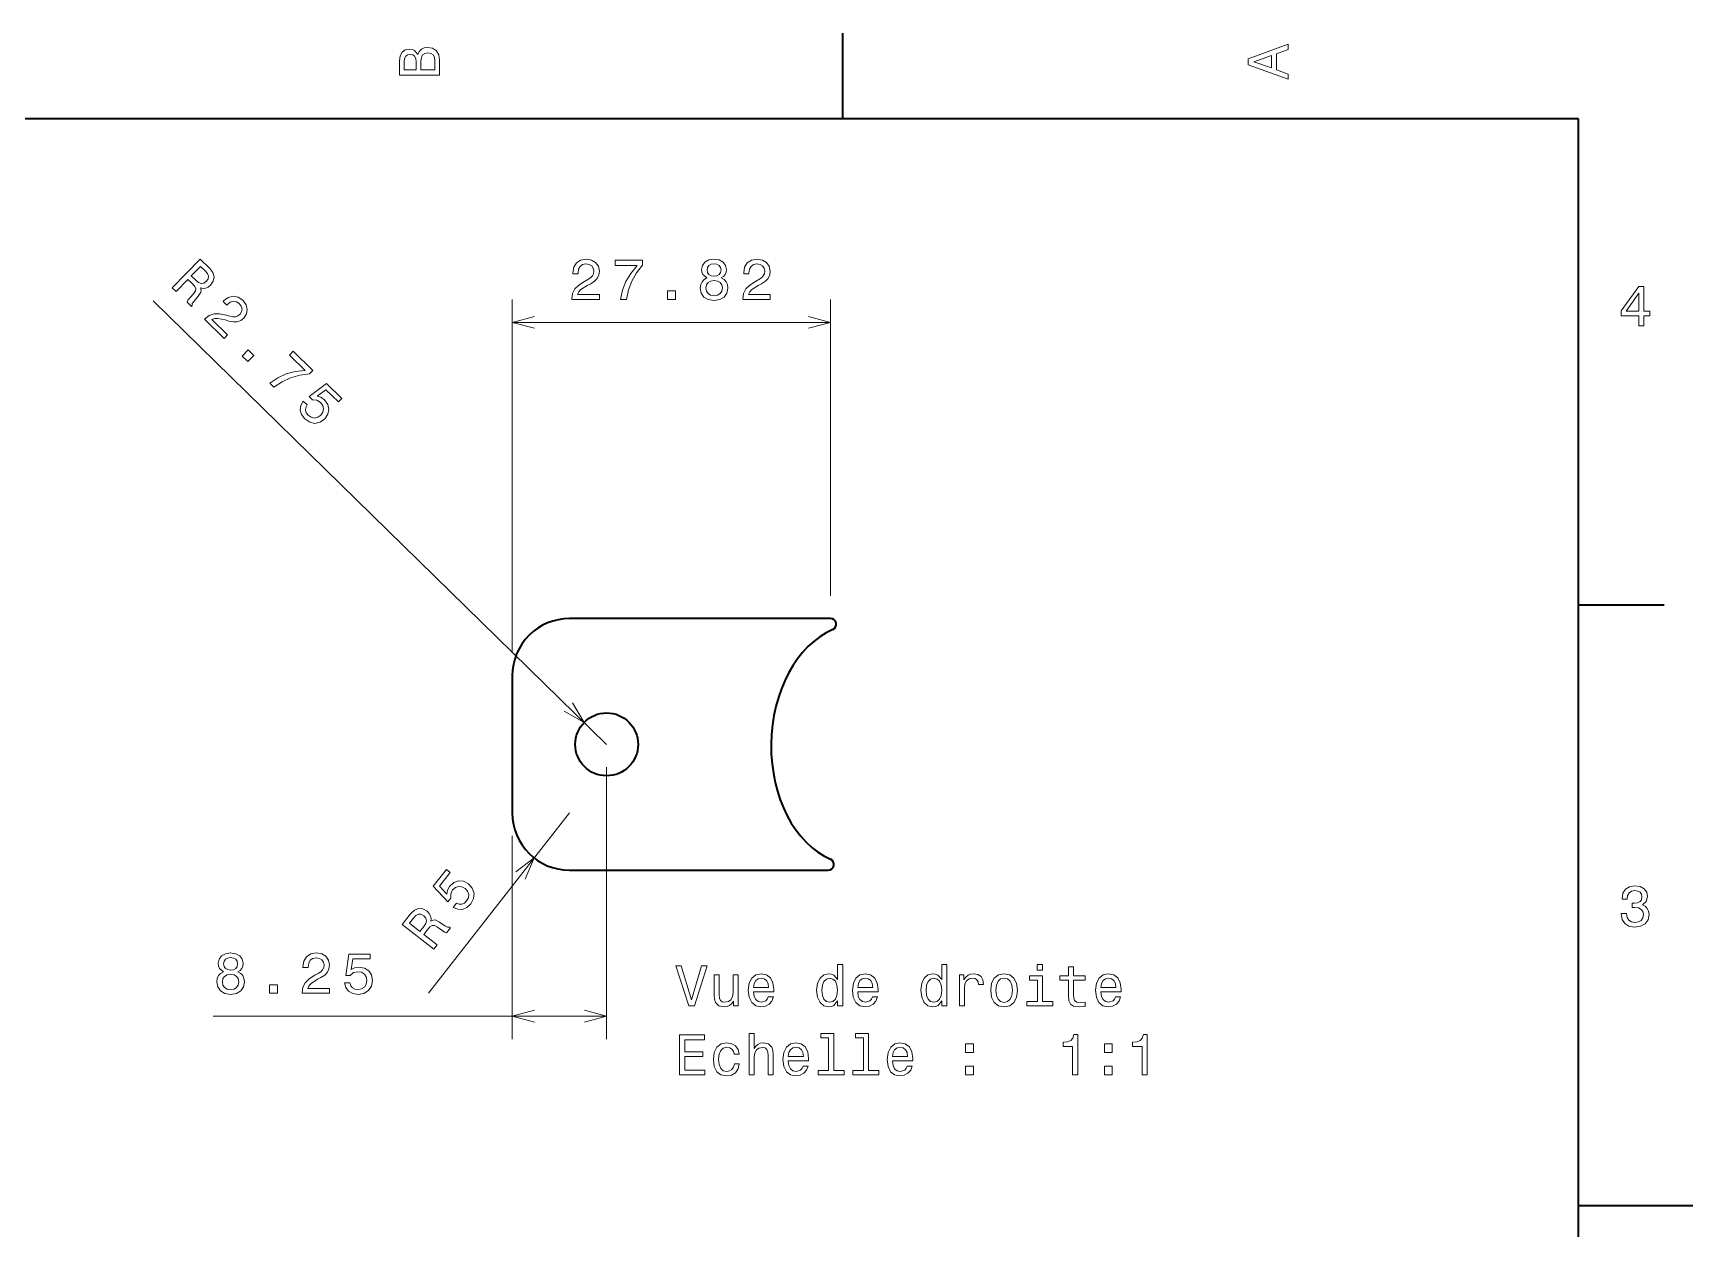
# Model space of a CAD drawing. Extents: x 0 to 297, y 0 to 210.
# Drawn here: x 151.9 to 297, y 103 to 207.5 of the extents above; entities that cross this region are included whole.
import ezdxf

# ---------------------------------------------------------------- set-up
doc = ezdxf.new("R2010")
doc.units = 0

msp = doc.modelspace()

# ---------------------------------------------------------------- linework, layer by layer
at = {"color": 7, "lineweight": 35, "ltscale": 0.1875}
for p, q in [((222.699997, 200), (222.699997, 207.5)), ((287, 157.5), (294.5, 157.5))]:
    msp.add_line(p, q, dxfattribs=at)
at = {"color": 7, "lineweight": 35}
for p, q in [((287, 200), (10, 200)), ((287, 10), (287, 200)), ((221.608536, 156.31192), (198.791885, 156.31192)), ((198.791885, 134.31192), (221.411697, 134.31192))]:
    msp.add_line(p, q, dxfattribs=at)
at = {"color": 7, "lineweight": 13}
for p, q in [((202.041885, 145.31192), (162.383041, 184.085785)), ((193.791885, 153.31192), (193.791885, 184.21344)), ((221.608536, 158.31192), (221.608536, 184.21344)), ((193.791885, 182.21344), (221.608536, 182.21344)), ((202.041885, 143.31192), (202.041885, 119.543297)), ((167.650314, 121.543297), (202.041885, 121.543297))]:
    msp.add_line(p, q, dxfattribs=at)
at = {"color": 7, "lineweight": 35, "ltscale": 0.3}
msp.add_line((193.791885, 151.31192), (193.791885, 139.31192), dxfattribs=at)
at = {"color": 7, "lineweight": 13, "ltscale": 0.5}
msp.add_line((198.791885, 139.31192), (186.458176, 123.567734), dxfattribs=at)
at = {"color": 7, "lineweight": 13, "ltscale": 0.444216}
msp.add_line((193.791885, 137.31192), (193.791885, 119.543297), dxfattribs=at)
at = {"color": 7, "lineweight": 35, "ltscale": 0.25}
msp.add_line((287, 105), (297, 105), dxfattribs=at)
at = {"color": 7, "lineweight": 13}
for points in [[(185.542007, 205.630417), (185.249496, 205.983429), (185.052811, 206.074219), (184.81073, 206.104477), (184.432495, 206.03891), (184.160156, 205.842224), (183.993729, 205.524506), (183.933212, 205.080704), (183.933212, 203.835022), (187.433212, 203.835022), (187.433212, 205.151306), (187.36261, 205.620331), (187.155838, 205.968307), (186.828018, 206.185165), (186.384216, 206.260818), (186.08667, 206.215424), (185.839554, 206.094391), (185.65799, 205.897705)], [(261.633209, 203.466858), (261.633209, 203.930847), (260.604401, 204.298996), (260.604401, 205.695969), (261.633209, 206.064133), (261.633209, 206.538193), (258.128174, 205.257217), (258.128174, 204.742798)], [(185.385666, 204.984879), (185.385666, 204.298996), (184.351807, 204.298996), (184.351807, 205.025223), (184.382065, 205.297562), (184.472839, 205.489197), (184.629181, 205.605194), (184.86116, 205.645538), (185.093155, 205.600143), (185.254532, 205.479111), (185.355408, 205.272339)], [(187.014618, 205.095825), (187.014618, 204.298996), (185.809296, 204.298996), (185.809296, 205.050446), (185.844589, 205.368164), (185.9505, 205.595108), (186.132065, 205.731277), (186.394302, 205.776657), (186.671692, 205.731277), (186.863327, 205.605194), (186.979324, 205.393372)], [(260.17572, 204.460388), (258.632477, 205), (260.17572, 205.539627)], [(164.0625, 185.24086), (164.397858, 184.912979), (165.430878, 185.969574), (165.773453, 185.634628), (166.015305, 185.377014), (166.124619, 185.171402), (166.094818, 184.967789), (165.922867, 184.719772), (165.623596, 184.377594), (165.43721, 184.143677), (165.357086, 183.975159), (165.735733, 183.604965), (165.802719, 183.673477), (165.818497, 183.855545), (165.972977, 184.071259), (166.342606, 184.499832), (166.573929, 184.85907), (166.582657, 185.03392), (166.519821, 185.229355), (166.752213, 185.178482), (166.976578, 185.205978), (167.196625, 185.301193), (167.405106, 185.471161), (167.650787, 185.823425), (167.728653, 186.19165), (167.624619, 186.561371), (167.345901, 186.925552), (166.509293, 187.7435)], [(198.99762, 184.21344), (201.403244, 184.21344), (201.403244, 184.647156), (199.501953, 184.647156), (199.607849, 184.884201), (199.789413, 185.080887), (200.349213, 185.43895), (200.646759, 185.59024), (200.979614, 185.807098), (201.216644, 186.059265), (201.352814, 186.356812), (201.403244, 186.694717), (201.317505, 187.118347), (201.080475, 187.451202), (200.717361, 187.66301), (200.248337, 187.738663), (199.764191, 187.652924), (199.396042, 187.415894), (199.159012, 187.037659), (199.078308, 186.538376), (199.078308, 186.467773), (199.537247, 186.467773), (199.537247, 186.508118), (199.582642, 186.851059), (199.718811, 187.10321), (199.935669, 187.264603), (200.223129, 187.320068), (200.51564, 187.269638), (200.732498, 187.143555), (200.873703, 186.946869), (200.924133, 186.699768), (200.88884, 186.467773), (200.793015, 186.271088), (200.631622, 186.099609), (200.409729, 185.948318), (200.112183, 185.786926), (199.617935, 185.474258), (199.269958, 185.141403), (199.063187, 184.737946), (198.99762, 184.228577)], [(203.263184, 184.21344), (203.772552, 184.21344), (203.93898, 185.045578), (204.231491, 185.822235), (204.645035, 186.543427), (205.184662, 187.219208), (205.184662, 187.637802), (202.784073, 187.637802), (202.784073, 187.178864), (204.7005, 187.178864), (204.145752, 186.498032), (203.727158, 185.786926), (203.434662, 185.030457)], [(210.810883, 186.099609), (210.55368, 185.958405), (210.377167, 185.761719), (210.266205, 185.514603), (210.230911, 185.217041), (210.3116, 184.768204), (210.543594, 184.420227), (210.921829, 184.198318), (211.436234, 184.112579), (211.945602, 184.198318), (212.323853, 184.420227), (212.555832, 184.768204), (212.641571, 185.217041), (212.601227, 185.514603), (212.495316, 185.761719), (212.313766, 185.958405), (212.0616, 186.099609), (212.263336, 186.220657), (212.404541, 186.387085), (212.49028, 186.588806), (212.520538, 186.835922), (212.439835, 187.194), (212.228027, 187.481461), (211.885086, 187.66806), (211.436234, 187.738663), (210.982346, 187.66806), (210.639404, 187.481461), (210.422546, 187.194), (210.346909, 186.835922), (210.372116, 186.588806), (210.457855, 186.387085)], [(210.826004, 186.795578), (210.866348, 187.017487), (210.987396, 187.18895), (211.179031, 187.294861), (211.436234, 187.335205), (211.6884, 187.294861), (211.880051, 187.18895), (212.001083, 187.017487), (212.046463, 186.795578), (212.001083, 186.568634), (211.880051, 186.39212), (211.6884, 186.276123), (211.436234, 186.240829), (211.179031, 186.281174), (210.987396, 186.39212), (210.866348, 186.568634)], [(213.941711, 184.21344), (216.347336, 184.21344), (216.347336, 184.647156), (214.446045, 184.647156), (214.551941, 184.884201), (214.733505, 185.080887), (215.293304, 185.43895), (215.590851, 185.59024), (215.923706, 185.807098), (216.160736, 186.059265), (216.296906, 186.356812), (216.347336, 186.694717), (216.261597, 187.118347), (216.024567, 187.451202), (215.661453, 187.66301), (215.192429, 187.738663), (214.708282, 187.652924), (214.340134, 187.415894), (214.103104, 187.037659), (214.0224, 186.538376), (214.0224, 186.467773), (214.481339, 186.467773), (214.481339, 186.508118), (214.526733, 186.851059), (214.662903, 187.10321), (214.879761, 187.264603), (215.167221, 187.320068), (215.459732, 187.269638), (215.67659, 187.143555), (215.817795, 186.946869), (215.868225, 186.699768), (215.832932, 186.467773), (215.737106, 186.271088), (215.575714, 186.099609), (215.353821, 185.948318), (215.056274, 185.786926), (214.562027, 185.474258), (214.21405, 185.141403), (214.007278, 184.737946), (213.941711, 184.228577)], [(166.952469, 186.710693), (167.151291, 186.473999), (167.239365, 186.253876), (167.213333, 186.032471), (167.05188, 185.802414), (166.811325, 185.62851), (166.590561, 185.597488), (166.361221, 185.694763), (166.116409, 185.898849), (165.73056, 186.276093), (166.544983, 187.1091)], [(210.715057, 185.227142), (210.760452, 185.494431), (210.906708, 185.696152), (211.133652, 185.827286), (211.436234, 185.872665), (211.733795, 185.827286), (211.960739, 185.696152), (212.106995, 185.494431), (212.157425, 185.227142), (212.106995, 184.939667), (211.960739, 184.722809), (211.733795, 184.581604), (211.436234, 184.536209), (211.133652, 184.581604), (210.906708, 184.722809), (210.760452, 184.939667)], [(166.872681, 182.493378), (168.592789, 180.811646), (168.895996, 181.121765), (167.536499, 182.450928), (167.777924, 182.546387), (168.045242, 182.560104), (168.695847, 182.424789), (169.014374, 182.324951), (169.403976, 182.24733), (169.749756, 182.261932), (170.05513, 182.379501), (170.327408, 182.585846), (170.562256, 182.9487), (170.625458, 183.352417), (170.513901, 183.757721), (170.231415, 184.139679), (169.825287, 184.41684), (169.396347, 184.50473), (168.962433, 184.399979), (168.555695, 184.09938), (168.506332, 184.048889), (168.834488, 183.728058), (168.862701, 183.756912), (169.134888, 183.970398), (169.408539, 184.055511), (169.676422, 184.019302), (169.920761, 183.858002), (170.09465, 183.617462), (170.161575, 183.375702), (170.125046, 183.136353), (169.988358, 182.924393), (169.800934, 182.783188), (169.59491, 182.709534), (169.35965, 182.699753), (169.095215, 182.746704), (168.769623, 182.83931), (168.197632, 182.961243), (167.716125, 182.966522), (167.286224, 182.822571), (166.883255, 182.504196)], [(207.352234, 184.21344), (208.048203, 184.21344), (208.048203, 184.96489), (207.352234, 184.96489)], [(292.277374, 181.916794), (292.731262, 181.916794), (292.731262, 182.784225), (293.23056, 182.784225), (293.23056, 183.187683), (292.731262, 183.187683), (292.731262, 185.341141), (292.272339, 185.341141), (290.739197, 183.228027), (290.739197, 182.784225), (292.277374, 182.784225)], [(291.162842, 183.187683), (292.277374, 184.756134), (292.277374, 183.187683)], [(170.175156, 179.264587), (170.672791, 178.778061), (171.198105, 179.315369), (170.70047, 179.80191)], [(172.594116, 176.899597), (172.958344, 176.543503), (173.659073, 177.022171), (174.411179, 177.373016), (175.211044, 177.599594), (176.069336, 177.705566), (176.361954, 178.004883), (174.645447, 179.683075), (174.324615, 179.354919), (175.694946, 178.015182), (174.822311, 177.916168), (174.025879, 177.700348), (173.287888, 177.363922)], [(175.510605, 175.324799), (175.300827, 174.951538), (175.251892, 174.547989), (175.370499, 174.149902), (175.649384, 173.771454), (176.077057, 173.48027), (176.534698, 173.378448), (176.990005, 173.483429), (177.411087, 173.777069), (177.677658, 174.172363), (177.761948, 174.604843), (177.657196, 175.038757), (177.36734, 175.442047), (177.054565, 175.663193), (176.729065, 175.748688), (177.489334, 176.32431), (178.585587, 175.252502), (178.874695, 175.548218), (177.536819, 176.856232), (176.041061, 175.723083), (176.329544, 175.44104), (176.704407, 175.406036), (177.031189, 175.206451), (177.223206, 174.941132), (177.287079, 174.652985), (177.226105, 174.366989), (177.043671, 174.101013), (176.781876, 173.912613), (176.493729, 173.84874), (176.207733, 173.909698), (175.941772, 174.092163), (175.77533, 174.30426), (175.708557, 174.531738), (175.72731, 174.767334), (175.845963, 174.996918)], [(188.624573, 131.056549), (189.018555, 130.88887), (189.425034, 130.884369), (189.807755, 131.045807), (190.153442, 131.364395), (190.396088, 131.82135), (190.44725, 132.287384), (190.293091, 132.728485), (189.955185, 133.114929), (189.533096, 133.33667), (189.093994, 133.373138), (188.674133, 133.221558), (188.304977, 132.889328), (188.119354, 132.55426), (188.069977, 132.221359), (187.414658, 132.914108), (188.360123, 134.121002), (188.034576, 134.376038), (186.880737, 132.903137), (188.17067, 131.540268), (188.419479, 131.85788), (188.413269, 132.234314), (188.575928, 132.580963), (188.818634, 132.800842), (189.098083, 132.895859), (189.389023, 132.866547), (189.673355, 132.714264), (189.889252, 132.47467), (189.984268, 132.195221), (189.954941, 131.904282), (189.802673, 131.619965), (189.610046, 131.431305), (189.391235, 131.340073), (189.154999, 131.332932), (188.913818, 131.425781)], [(290.729126, 130.51622), (290.729126, 130.480911), (290.809814, 129.996765), (291.046844, 129.633652), (291.420044, 129.401657), (291.914276, 129.315933), (292.438782, 129.401657), (292.832153, 129.623566), (293.08429, 129.976593), (293.175079, 130.430481), (293.134735, 130.728027), (293.023773, 130.970108), (292.842224, 131.156708), (292.600159, 131.292877), (292.927948, 131.565216), (293.043945, 131.998932), (292.968292, 132.392303), (292.751434, 132.68985), (292.398407, 132.87645), (291.914276, 132.942017), (291.460388, 132.861313), (291.112396, 132.63942), (290.885468, 132.286392), (290.809814, 131.817368), (290.809814, 131.782074), (291.258636, 131.782074), (291.299011, 132.104828), (291.430115, 132.336823), (291.641937, 132.478027), (291.939484, 132.528473), (292.201721, 132.488113), (292.393372, 132.382217), (292.509369, 132.210739), (292.554749, 131.97876), (292.509369, 131.731628), (292.388336, 131.565216), (292.176514, 131.46434), (291.889069, 131.434082), (291.692383, 131.439133), (291.692383, 131.04071), (291.939484, 131.050797), (292.257202, 131.005417), (292.494232, 130.884369), (292.635468, 130.687683), (292.685883, 130.430481), (292.630402, 130.13797), (292.484161, 129.921112), (292.252167, 129.784943), (291.944519, 129.739563), (291.626801, 129.789993), (291.394806, 129.941284), (291.248566, 130.183365), (291.193085, 130.51622)], [(186.931961, 127.415688), (187.221207, 127.784904), (186.057968, 128.696167), (186.353424, 129.073303), (186.583038, 129.341888), (186.775467, 129.473022), (186.981125, 129.465683), (187.24646, 129.321884), (187.619308, 129.061829), (187.872208, 128.902161), (188.048477, 128.840942), (188.375046, 129.257797), (188.299606, 129.316895), (188.116913, 129.312653), (187.88559, 129.442627), (187.419174, 129.763168), (187.036789, 129.953812), (186.86203, 129.943359), (186.674637, 129.859528), (186.699783, 130.096085), (186.647919, 130.316101), (186.529221, 130.524414), (186.337463, 130.713058), (185.960434, 130.918732), (185.585922, 130.955856), (185.229782, 130.812012), (184.89827, 130.495148), (184.176727, 129.574081)], [(185.154861, 130.127563), (185.368393, 130.351074), (185.57756, 130.462708), (185.800491, 130.461029), (186.046829, 130.325714), (186.246002, 130.105621), (186.30098, 129.889587), (186.22937, 129.65097), (186.053299, 129.385315), (185.720505, 128.96051), (184.803421, 129.67894)], [(168.542984, 125.429466), (168.285782, 125.288254), (168.109268, 125.091568), (167.998306, 124.844452), (167.963013, 124.546898), (168.043701, 124.098053), (168.275696, 123.750069), (168.653931, 123.528168), (169.168335, 123.442429), (169.677704, 123.528168), (170.055954, 123.750069), (170.287933, 124.098053), (170.373672, 124.546898), (170.333328, 124.844452), (170.227417, 125.091568), (170.045868, 125.288254), (169.793701, 125.429466), (169.995438, 125.550499), (170.136642, 125.716927), (170.222382, 125.918655), (170.25264, 126.165771), (170.171936, 126.523842), (169.960129, 126.81131), (169.617188, 126.99791), (169.168335, 127.068512), (168.714447, 126.99791), (168.371506, 126.81131), (168.154648, 126.523842), (168.07901, 126.165771), (168.104218, 125.918655), (168.189957, 125.716927)], [(168.558105, 126.125427), (168.59845, 126.347328), (168.719498, 126.518799), (168.911133, 126.62471), (169.168335, 126.665054), (169.420502, 126.62471), (169.612152, 126.518799), (169.733185, 126.347328), (169.778564, 126.125427), (169.733185, 125.898483), (169.612152, 125.72197), (169.420502, 125.60598), (169.168335, 125.570671), (168.911133, 125.611023), (168.719498, 125.72197), (168.59845, 125.898483)], [(175.409836, 123.543297), (177.81546, 123.543297), (177.81546, 123.977013), (175.914169, 123.977013), (176.020065, 124.214043), (176.20163, 124.410728), (176.761429, 124.768799), (177.058975, 124.920097), (177.39183, 125.136955), (177.62886, 125.389114), (177.76503, 125.686668), (177.81546, 126.024567), (177.729721, 126.448196), (177.492691, 126.781052), (177.129578, 126.992867), (176.660553, 127.068512), (176.176407, 126.98278), (175.808258, 126.745743), (175.571228, 126.367508), (175.490524, 125.868225), (175.490524, 125.797623), (175.949463, 125.797623), (175.949463, 125.837967), (175.994858, 126.180908), (176.131027, 126.433067), (176.347885, 126.594452), (176.635345, 126.649925), (176.927856, 126.599495), (177.144714, 126.473412), (177.285919, 126.276726), (177.336349, 126.02961), (177.301056, 125.797623), (177.205231, 125.600937), (177.043839, 125.429466), (176.821945, 125.278168), (176.524399, 125.116783), (176.030151, 124.8041), (175.682175, 124.471252), (175.475403, 124.067795), (175.409836, 123.558426)], [(179.125687, 124.456123), (179.236633, 124.04258), (179.483765, 123.71981), (179.846878, 123.518082), (180.310852, 123.442429), (180.820221, 123.533211), (181.218628, 123.780327), (181.470795, 124.173698), (181.566605, 124.678024), (181.480881, 125.147041), (181.2388, 125.515198), (180.860565, 125.752228), (180.371368, 125.837967), (179.993118, 125.777443), (179.700623, 125.611023), (179.841827, 126.5541), (181.374969, 126.5541), (181.374969, 126.967651), (179.503937, 126.967651), (179.226547, 125.11174), (179.630005, 125.11174), (179.922516, 125.34877), (180.295715, 125.434509), (180.618484, 125.379028), (180.865601, 125.217651), (181.021942, 124.970528), (181.077423, 124.652809), (181.021942, 124.335083), (180.860565, 124.087967), (180.613449, 123.931625), (180.295715, 123.876152), (180.028427, 123.911453), (179.821655, 124.027443), (179.670364, 124.209), (179.594711, 124.456123)], [(168.447159, 124.556984), (168.492554, 124.82428), (168.638809, 125.026009), (168.865753, 125.157127), (169.168335, 125.202522), (169.465897, 125.157127), (169.692841, 125.026009), (169.839096, 124.82428), (169.889526, 124.556984), (169.839096, 124.269524), (169.692841, 124.052666), (169.465897, 123.911453), (169.168335, 123.866066), (168.865753, 123.911453), (168.638809, 124.052666), (168.492554, 124.269524)], [(210.345749, 125.960342), (209.468216, 122.979797), (208.565491, 125.960342), (208.08638, 125.960342), (209.216064, 122.455299), (209.720383, 122.455299), (210.824844, 125.960342)], [(213.548187, 125.163513), (213.104385, 125.163513), (213.104385, 123.600113), (213.053955, 123.237), (212.9077, 122.974754), (212.680756, 122.81337), (212.383209, 122.762939), (212.146179, 122.803284), (211.994873, 122.924316), (211.909149, 123.131088), (211.888977, 123.423599), (211.888977, 125.163513), (211.44516, 125.163513), (211.44516, 123.383255), (211.460297, 123.025185), (211.556122, 122.727631), (211.848633, 122.455299), (212.317642, 122.359482), (212.569809, 122.394783), (212.786667, 122.485558), (212.973267, 122.641899), (213.124557, 122.868843), (213.124557, 122.455299), (213.548187, 122.455299)], [(214.884644, 123.680801), (216.659866, 123.680801), (216.664902, 123.887573), (216.584213, 124.467545), (216.36232, 124.901268), (216.009293, 125.163513), (215.540268, 125.259331), (215.081329, 125.15847), (214.728302, 124.876045), (214.501358, 124.417114), (214.42067, 123.811928), (214.496323, 123.191612), (214.723267, 122.737717), (215.071243, 122.455299), (215.525146, 122.359482), (215.918518, 122.425041), (216.241272, 122.596512), (216.478302, 122.868843), (216.614471, 123.231956), (216.17572, 123.231956), (216.08493, 123.030228), (215.953812, 122.878929), (215.580612, 122.757896), (215.293152, 122.81337), (215.076294, 122.989883), (214.935074, 123.277344), (214.884644, 123.665672)], [(214.884644, 124.054001), (214.940125, 124.401985), (215.076294, 124.659187), (215.283066, 124.815529), (215.555405, 124.871002), (215.822693, 124.815529), (216.029465, 124.659187), (216.155548, 124.401985), (216.200928, 124.054001)], [(222.232635, 122.873886), (222.232635, 122.455299), (222.676437, 122.455299), (222.676437, 126.07634), (222.237671, 126.07634), (222.237671, 124.749969), (221.89978, 125.133255), (221.693008, 125.22403), (221.455978, 125.259331), (221.027298, 125.15847), (220.694443, 124.876045), (220.477585, 124.422157), (220.401947, 123.811928), (220.477585, 123.201698), (220.694443, 122.74276), (221.027298, 122.455299), (221.455978, 122.359482), (221.693008, 122.394783), (221.904816, 122.485558)], [(221.531616, 124.860916), (221.824127, 124.790314), (222.046036, 124.593628), (222.177155, 124.265816), (222.227585, 123.811928), (222.177155, 123.352997), (222.046036, 123.025185), (221.824127, 122.823456), (221.531616, 122.757896), (221.254242, 122.823456), (221.042435, 123.025185), (220.901215, 123.35804), (220.855835, 123.811928), (220.901215, 124.260773), (221.042435, 124.588585), (221.254242, 124.790314)], [(223.992722, 123.680801), (225.767929, 123.680801), (225.77298, 123.887573), (225.692291, 124.467545), (225.470383, 124.901268), (225.117355, 125.163513), (224.648346, 125.259331), (224.189407, 125.15847), (223.83638, 124.876045), (223.609436, 124.417114), (223.528748, 123.811928), (223.604385, 123.191612), (223.831329, 122.737717), (224.179321, 122.455299), (224.633209, 122.359482), (225.026581, 122.425041), (225.34935, 122.596512), (225.58638, 122.868843), (225.722549, 123.231956), (225.283783, 123.231956), (225.193008, 123.030228), (225.06189, 122.878929), (224.68869, 122.757896), (224.401215, 122.81337), (224.184357, 122.989883), (224.043152, 123.277344), (223.992722, 123.665672)], [(223.992722, 124.054001), (224.048187, 124.401985), (224.184357, 124.659187), (224.391129, 124.815529), (224.663467, 124.871002), (224.930756, 124.815529), (225.137527, 124.659187), (225.263611, 124.401985), (225.309006, 124.054001)], [(231.340698, 122.873886), (231.340698, 122.455299), (231.7845, 122.455299), (231.7845, 126.07634), (231.345749, 126.07634), (231.345749, 124.749969), (231.007843, 125.133255), (230.801071, 125.22403), (230.564041, 125.259331), (230.135376, 125.15847), (229.802521, 124.876045), (229.585663, 124.422157), (229.51001, 123.811928), (229.585663, 123.201698), (229.802521, 122.74276), (230.135376, 122.455299), (230.564041, 122.359482), (230.801071, 122.394783), (231.012894, 122.485558)], [(230.639694, 124.860916), (230.932205, 124.790314), (231.154099, 124.593628), (231.285233, 124.265816), (231.335663, 123.811928), (231.285233, 123.352997), (231.154099, 123.025185), (230.932205, 122.823456), (230.639694, 122.757896), (230.36232, 122.823456), (230.150497, 123.025185), (230.009293, 123.35804), (229.963898, 123.811928), (230.009293, 124.260773), (230.150497, 124.588585), (230.36232, 124.790314)], [(232.878891, 122.455299), (233.322693, 122.455299), (233.322693, 124.003571), (233.368073, 124.37677), (233.504242, 124.644058), (233.726151, 124.805443), (234.023697, 124.860916), (234.245605, 124.825615), (234.412033, 124.724754), (234.512894, 124.553284), (234.548187, 124.321297), (234.99704, 124.321297), (234.936523, 124.729797), (234.770096, 125.022301), (234.492722, 125.198814), (234.114471, 125.259331), (233.857269, 125.218987), (233.635376, 125.118126), (233.43869, 124.946655), (233.282349, 124.714668), (233.282349, 125.163513), (232.878891, 125.163513)], [(235.617355, 123.806885), (235.698044, 123.191612), (235.930038, 122.737717), (236.298187, 122.455299), (236.792435, 122.359482), (237.281616, 122.455299), (237.64978, 122.732674), (237.881775, 123.186569), (237.967499, 123.806885), (237.881775, 124.422157), (237.64978, 124.881088), (237.281616, 125.15847), (236.792435, 125.259331), (236.298187, 125.15847), (235.930038, 124.876045), (235.698044, 124.422157)], [(236.071243, 123.811928), (236.116638, 124.265816), (236.257843, 124.593628), (236.484787, 124.795357), (236.792435, 124.865959), (237.095016, 124.795357), (237.32196, 124.598671), (237.463181, 124.265816), (237.513611, 123.811928), (237.463181, 123.352997), (237.32196, 123.020142), (237.095016, 122.818413), (236.792435, 122.752853), (236.484787, 122.818413), (236.257843, 123.020142), (236.116638, 123.352997)], [(240.141129, 122.828499), (240.141129, 125.072731), (239.001358, 125.072731), (239.001358, 124.694496), (239.697327, 124.694496), (239.697327, 122.828499), (238.789551, 122.828499), (238.789551, 122.455299), (241.05899, 122.455299), (241.05899, 122.828499)], [(240.156265, 126.07634), (239.687241, 126.07634), (239.687241, 125.572014), (240.156265, 125.572014)], [(242.415619, 124.694496), (242.415619, 123.337868), (242.445892, 122.899101), (242.587097, 122.596512), (242.869522, 122.419998), (243.348633, 122.359482), (243.873123, 122.384697), (243.873123, 122.767982), (243.489838, 122.737717), (243.141846, 122.778069), (242.955261, 122.904144), (242.874557, 123.115959), (242.859436, 123.413513), (242.859436, 124.694496), (243.873123, 124.694496), (243.873123, 125.072731), (242.859436, 125.072731), (242.859436, 125.864525), (242.415619, 125.864525), (242.415619, 125.072731), (241.649048, 125.072731), (241.649048, 124.694496)], [(245.244873, 123.680801), (247.020096, 123.680801), (247.025131, 123.887573), (246.944443, 124.467545), (246.722534, 124.901268), (246.369507, 125.163513), (245.900497, 125.259331), (245.441559, 125.15847), (245.088531, 124.876045), (244.861588, 124.417114), (244.780899, 123.811928), (244.856552, 123.191612), (245.083496, 122.737717), (245.431473, 122.455299), (245.885361, 122.359482), (246.278748, 122.425041), (246.601501, 122.596512), (246.838531, 122.868843), (246.974701, 123.231956), (246.53595, 123.231956), (246.44516, 123.030228), (246.314041, 122.878929), (245.940842, 122.757896), (245.653381, 122.81337), (245.436523, 122.989883), (245.295303, 123.277344), (245.244873, 123.665672)], [(245.244873, 124.054001), (245.300354, 124.401985), (245.436523, 124.659187), (245.643295, 124.815529), (245.915619, 124.871002), (246.182922, 124.815529), (246.389694, 124.659187), (246.515778, 124.401985), (246.561157, 124.054001)], [(172.556381, 123.543297), (173.25235, 123.543297), (173.25235, 124.294739), (172.556381, 124.294739)], [(208.409149, 116.40847), (210.628159, 116.40847), (210.628159, 116.8321), (208.873123, 116.8321), (208.873123, 118.017258), (210.436523, 118.017258), (210.436523, 118.435844), (208.873123, 118.435844), (208.873123, 119.48484), (210.587814, 119.48484), (210.587814, 119.90847), (208.409149, 119.90847)], [(213.185074, 118.218987), (213.62384, 118.218987), (213.533066, 118.622444), (213.316208, 118.94017), (212.978302, 119.136856), (212.539551, 119.212502), (212.055405, 119.111641), (211.687241, 118.829216), (211.455261, 118.370285), (211.374557, 117.755013), (211.450211, 117.144783), (211.677155, 116.690887), (212.035217, 116.40847), (212.524414, 116.312653), (212.95813, 116.388298), (213.296036, 116.600113), (213.528015, 116.932968), (213.628891, 117.37677), (213.205261, 117.37677), (213.129608, 117.094353), (212.988388, 116.88253), (212.786667, 116.751411), (212.539551, 116.711067), (212.231918, 116.776627), (212.01001, 116.978355), (211.87384, 117.306168), (211.828445, 117.770142), (211.87384, 118.22403), (212.015045, 118.551842), (212.242004, 118.753571), (212.539551, 118.824173), (212.801788, 118.778786), (212.998474, 118.662796), (213.129608, 118.471153)], [(214.496323, 116.40847), (214.940125, 116.40847), (214.940125, 117.97187), (214.985519, 118.329941), (215.13176, 118.592186), (215.358719, 118.753571), (215.661301, 118.814087), (215.903381, 118.763657), (216.054672, 118.627487), (216.130325, 118.400543), (216.155548, 118.097954), (216.155548, 116.40847), (216.59935, 116.40847), (216.59935, 118.188728), (216.579178, 118.546799), (216.488388, 118.844353), (216.190842, 119.116684), (215.726868, 119.212502), (215.474701, 119.1772), (215.257843, 119.081383), (215.076294, 118.930084), (214.940125, 118.723312), (214.940125, 120.02951), (214.496323, 120.02951)], [(217.92067, 117.633972), (219.695892, 117.633972), (219.700928, 117.840744), (219.620239, 118.420715), (219.398331, 118.854439), (219.045319, 119.116684), (218.576294, 119.212502), (218.117355, 119.111641), (217.764328, 118.829216), (217.537384, 118.370285), (217.456696, 117.765099), (217.532349, 117.144783), (217.759293, 116.690887), (218.107269, 116.40847), (218.561157, 116.312653), (218.954529, 116.378212), (219.277298, 116.549683), (219.514328, 116.822014), (219.650497, 117.185127), (219.211731, 117.185127), (219.120956, 116.983398), (218.989838, 116.8321), (218.616638, 116.711067), (218.329178, 116.766541), (218.11232, 116.943054), (217.9711, 117.230515), (217.92067, 117.618843)], [(221.450928, 119.656311), (221.450928, 116.78167), (220.538101, 116.78167), (220.538101, 116.40847), (222.802521, 116.40847), (222.802521, 116.78167), (221.89473, 116.78167), (221.89473, 120.02951), (220.754959, 120.02951), (220.754959, 119.656311)], [(224.486954, 119.656311), (224.486954, 116.78167), (223.574127, 116.78167), (223.574127, 116.40847), (225.838531, 116.40847), (225.838531, 116.78167), (224.930756, 116.78167), (224.930756, 120.02951), (223.790985, 120.02951), (223.790985, 119.656311)], [(227.028748, 117.633972), (228.803955, 117.633972), (228.809006, 117.840744), (228.728302, 118.420715), (228.506409, 118.854439), (228.153381, 119.116684), (227.684357, 119.212502), (227.225433, 119.111641), (226.872406, 118.829216), (226.645462, 118.370285), (226.564758, 117.765099), (226.640411, 117.144783), (226.867355, 116.690887), (227.215347, 116.40847), (227.669235, 116.312653), (228.062607, 116.378212), (228.385376, 116.549683), (228.622406, 116.822014), (228.758575, 117.185127), (228.319809, 117.185127), (228.229034, 116.983398), (228.0979, 116.8321), (227.724701, 116.711067), (227.437241, 116.766541), (227.220383, 116.943054), (227.079178, 117.230515), (227.028748, 117.618843)], [(233.408417, 118.365242), (234.104385, 118.365242), (234.104385, 119.116684), (233.408417, 119.116684)], [(242.773697, 116.40847), (243.232635, 116.40847), (243.232635, 119.933685), (242.889694, 119.933685), (242.79892, 119.626053), (242.617355, 119.419281), (242.339981, 119.298241), (241.956696, 119.257896), (241.956696, 118.899826), (242.773697, 118.899826)], [(245.552521, 118.365242), (246.248474, 118.365242), (246.248474, 119.116684), (245.552521, 119.116684)], [(248.845734, 116.40847), (249.304672, 116.40847), (249.304672, 119.933685), (248.961731, 119.933685), (248.870956, 119.626053), (248.689392, 119.419281), (248.412018, 119.298241), (248.028732, 119.257896), (248.028732, 118.899826), (248.845734, 118.899826)], [(217.92067, 118.007172), (217.976151, 118.355156), (218.11232, 118.612358), (218.319092, 118.7687), (218.591415, 118.824173), (218.858719, 118.7687), (219.065491, 118.612358), (219.191559, 118.355156), (219.236954, 118.007172)], [(227.028748, 118.007172), (227.084213, 118.355156), (227.220383, 118.612358), (227.427155, 118.7687), (227.699493, 118.824173), (227.966782, 118.7687), (228.173553, 118.612358), (228.299637, 118.355156), (228.345032, 118.007172)], [(233.408417, 116.40847), (234.104385, 116.40847), (234.104385, 117.159912), (233.408417, 117.159912)], [(245.552521, 116.40847), (246.248474, 116.40847), (246.248474, 117.159912), (245.552521, 117.159912)]]:
    msp.add_lwpolyline(points, close=True, dxfattribs=at)
for points in [[(195.72374, 182.731079), (193.791885, 182.21344), (195.72374, 181.695801)], [(219.676682, 181.695801), (221.608536, 182.21344), (219.676682, 182.731079)], [(198.332306, 148.214798), (200.075531, 147.234406), (199.056046, 148.955063)], [(194.924606, 133.535889), (195.708466, 135.375885), (194.109619, 134.174316)], [(195.72374, 122.060936), (193.791885, 121.543297), (195.72374, 121.025658)], [(200.110031, 121.025658), (202.041885, 121.543297), (200.110031, 122.060936)]]:
    msp.add_lwpolyline(points, dxfattribs=at)
at = {"color": 7, "lineweight": 35}
msp.add_circle((202.041885, 145.31192), 2.75, dxfattribs=at)
for centre, radius, start, end in [((198.791885, 151.31192), 5, 90.000003, 180.000005), ((221.608536, 155.81192), 0.5, 293.325544, 90.000003), ((198.791885, 139.31192), 5, 180.000005, 269.999997), ((221.411697, 134.81192), 0.5, 269.999997, 66.510784)]:
    msp.add_arc(centre, radius, start, end, dxfattribs=at)
msp.add_ellipse((223.922882, 145.31192), major_axis=(-0.2099, -10.508392), ratio=0.713572, start_param=3.45558823, end_param=5.9978900507, dxfattribs=at)

doc.saveas('drawing.dxf')
